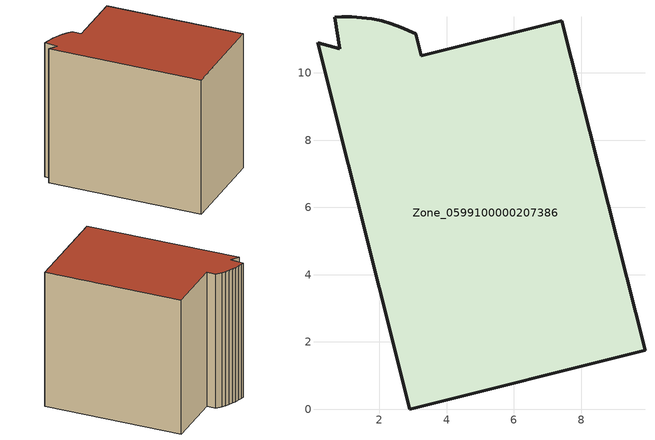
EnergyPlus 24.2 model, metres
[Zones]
Zone_0599100000207386
 floor ground (C_G): 2.91,0 0.16,10.9 0.83,10.71 0.67,11.65 0.89,11.66 1.19,11.66 1.48,11.64 1.78,11.61 2.07,11.54 2.36,11.46 2.64,11.36 3.09,11.15 3.25,10.51 7.43,11.54 9.9,1.75 z0
 wall outside (C_F): 9.9,1.75 7.43,11.54 3.25,10.51 3.09,11.15 2.64,11.36 2.36,11.46 2.07,11.54 1.78,11.61 1.48,11.64 1.19,11.66 0.89,11.66 0.67,11.65 0.83,10.71 0.16,10.9 2.91,0 9.9,1.75 z0:10.32
 roof outside (C_R): 0.16,10.9 2.91,0 9.9,1.75 7.43,11.54 3.25,10.51 3.09,11.15 2.64,11.36 2.36,11.46 2.07,11.54 1.78,11.61 1.48,11.64 1.19,11.66 0.89,11.66 0.67,11.65 0.83,10.71 z10.32
[BUILDING]
Pand.0599100000207386: North Axis=0; Terrain=City; Loads Convergence Tolerance Value=0.04; Temperature Convergence Tolerance Value=0.4; Solar Distribution=FullExterior; Maximum Number of Warmup Days=25; Minimum Number of Warmup Days=1
[Site:Location]
Rotterdam.The.Hague.AP_ZH_NLD Design_Conditions: Latitude=51.96; Longitude=4.45; Time Zone=1; Elevation=-4.5
[SITE:GROUNDTEMPERATURE:BUILDINGSURFACE]
18, 18, 18, 18, 18, 18, 18, 18, 18, 18, 18, 18
[MATERIAL] Thermal Absorptance=0.9; Solar Absorptance=0.7; Visible Absorptance=0.7
Name | Roughness | Thickness | Conductivity | Density | Specific Heat
G.TI.1992-2005 | MediumSmooth | 0.15 | 0.06 | 540 | 1210
F.TI.1992-2005 | Rough | 0.3 | 0.12 | 1920 | 840
R.TI.1992-2005 | MediumRough | 0.2 | 0.08 | 1500 | 1000
[CONSTRUCTION]
C_G: G.TI.1992-2005
C_F: F.TI.1992-2005
C_R: R.TI.1992-2005
[ZONE]
Zone_0599100000207386: Type=1; Multiplier=1; Ceiling Height=Autocalculate; Volume=Autocalculate; Floor Area=autocalculate; Part of Total Floor Area=Yes
[ZONEINFILTRATION:DESIGNFLOWRATE]
Infil_Zone_0599100000207386: Zone or ZoneList or Space or SpaceList=Zone_0599100000207386; Schedule=AlwaysOn; Design Flow Rate Calculation Method=Flow/Area; Flow Rate per Floor Area=0.0015; Constant Term Coefficient=1; Temperature Term Coefficient=0; Velocity Term Coefficient=0; Velocity Squared Term Coefficient=0
[HVACTEMPLATE:ZONE:IDEALLOADSAIRSYSTEM]
Zone_0599100000207386: Maximum Heating Supply Air Temperature=50; Minimum Cooling Supply Air Temperature=13; Maximum Heating Supply Air Humidity Ratio=0.0156; Minimum Cooling Supply Air Humidity Ratio=0.0077; Heating Limit=NoLimit; Cooling Limit=NoLimit; Dehumidification Control Type=ConstantSensibleHeatRatio; Cooling Sensible Heat Ratio=0.7; Dehumidification Setpoint=60; Humidification Control Type=None; Humidification Setpoint=30; Outdoor Air Method=None; Outdoor Air Flow Rate per Person=0.00944; Outdoor Air Flow Rate per Zone Floor Area=0; Outdoor Air Flow Rate per Zone=0; Demand Controlled Ventilation Type=None; Outdoor Air Economizer Type=NoEconomizer; Heat Recovery Type=None; Sensible Heat Recovery Effectiveness=0.7; Latent Heat Recovery Effectiveness=0.65
[ZONECONTROL:THERMOSTAT]
ThermostatControl_Zone_0599100000207386: Zone or ZoneList=Zone_0599100000207386; Control Type Schedule=DualSetpointControlType; Control 1=Thermostat_Zone_0599100000207386; Temperature Difference Between Cutout And Setpoint=0
[THERMOSTATSETPOINT:DUALSETPOINT]
Thermostat_Zone_0599100000207386: Heating Setpoint Temperature Schedule=HeatingSetpoint_Zone_0599100000207386; Cooling Setpoint Temperature Schedule=CoolingSetpoint_Zone_0599100000207386
[SCHEDULE:COMPACT]
HeatingSetpoint_Zone_0599100000207386: Through: 12/31, For: AllDays, Until: 24:00, 21
CoolingSetpoint_Zone_0599100000207386: Through: 12/31, For: AllDays, Until: 24:00, 24
DualSetpointControlType: Through: 12/31, For: AllDays, Until: 24:00, 4
AlwaysOn: Through: 12/31, For: AllDays, Until: 24:00, 1
